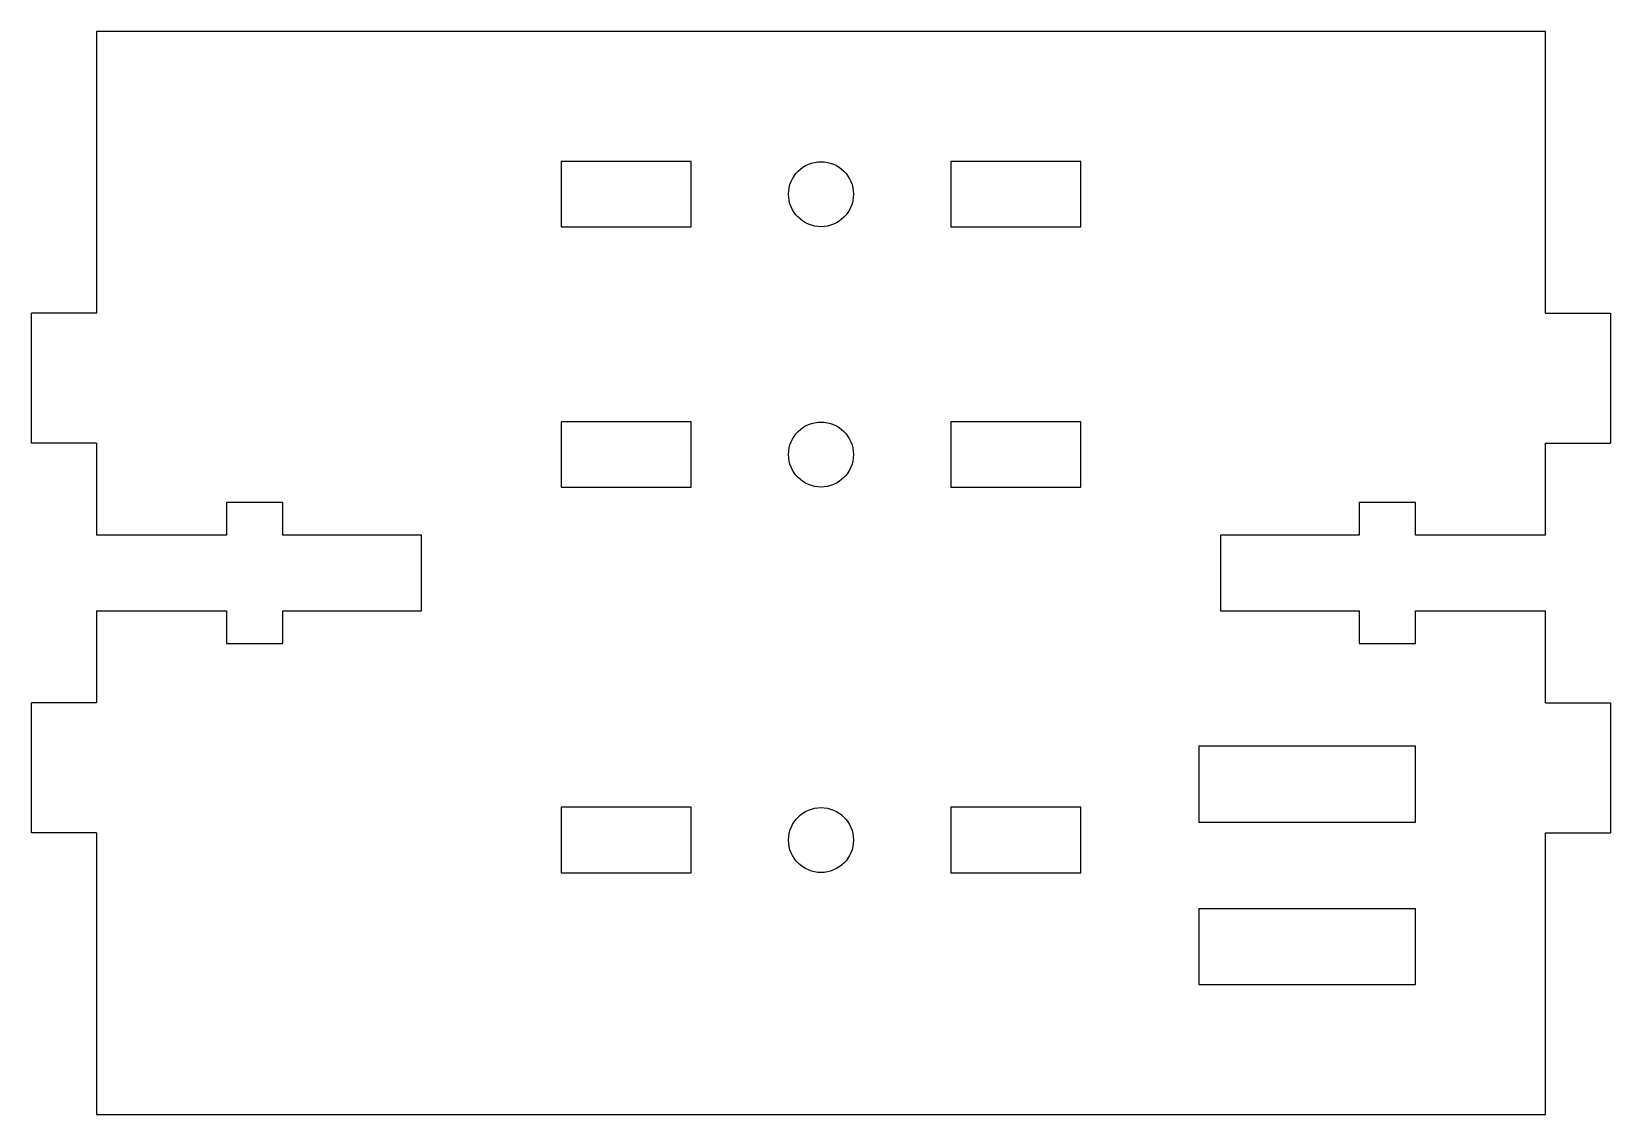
# Model space of a CAD drawing. Header units: millimetres. Extents: x -36.5 to 36.5, y -25 to 25.
import ezdxf

# ---------------------------------------------------------------- set-up
doc = ezdxf.new("R2010")
doc.units = ezdxf.units.MM
doc.layers.add('Shape2DView009', color=7, linetype='CONTINUOUS')

msp = doc.modelspace()

# ---------------------------------------------------------------- linework, layer by layer
at = {"layer": 'Shape2DView009'}
for p, q in [((-33.45, 25), (-33.45, 12)), ((33.45, 25), (-33.45, 25)), ((33.45, 12), (33.45, 25)), ((-12, 19), (-12, 15.98)), ((-6, 19), (-12, 19)), ((-6, 15.98), (-6, 19)), ((6, 19), (6, 15.98)), ((12, 19), (6, 19)), ((12, 15.98), (12, 19)), ((-12, 15.98), (-6, 15.98)), ((6, 15.98), (12, 15.98)), ((-36.45, 6), (-36.45, 12)), ((-33.45, 12), (-36.45, 12)), ((33.45, 12), (36.45, 12)), ((36.45, 12), (36.45, 6)), ((-12, 6.98), (-12, 3.96)), ((-6, 6.98), (-12, 6.98)), ((-6, 3.96), (-6, 6.98)), ((6, 6.98), (6, 3.96)), ((12, 6.98), (6, 6.98)), ((12, 3.96), (12, 6.98)), ((-33.45, 6), (-36.45, 6)), ((-33.45, 6), (-33.45, 1.75)), ((33.45, 6), (36.45, 6)), ((33.45, 1.75), (33.45, 6)), ((-12, 3.96), (-6, 3.96)), ((6, 3.96), (12, 3.96)), ((-24.85, 3.25), (-27.45, 3.25)), ((-27.45, 3.25), (-27.45, 1.75)), ((-24.85, 1.75), (-24.85, 3.25)), ((27.45, 3.25), (24.85, 3.25)), ((24.85, 3.25), (24.85, 1.75)), ((27.45, 1.75), (27.45, 3.25)), ((-27.45, 1.75), (-33.45, 1.75)), ((-18.45, 1.75), (-24.85, 1.75)), ((-18.45, -1.75), (-18.45, 1.75)), ((24.85, 1.75), (18.45, 1.75)), ((18.45, 1.75), (18.45, -1.75)), ((33.45, 1.75), (27.45, 1.75)), ((-33.45, -1.75), (-33.45, -6)), ((-33.45, -1.75), (-27.45, -1.75)), ((-27.45, -1.75), (-27.45, -3.25)), ((-24.85, -3.25), (-24.85, -1.75)), ((-24.85, -1.75), (-18.45, -1.75)), ((18.45, -1.75), (24.85, -1.75)), ((24.85, -1.75), (24.85, -3.25)), ((27.45, -3.25), (27.45, -1.75)), ((27.45, -1.75), (33.45, -1.75)), ((33.45, -6), (33.45, -1.75)), ((-27.45, -3.25), (-24.85, -3.25)), ((24.85, -3.25), (27.45, -3.25)), ((-36.45, -12), (-36.45, -6)), ((-33.45, -6), (-36.45, -6)), ((33.45, -6), (36.45, -6)), ((36.45, -6), (36.45, -12)), ((17.45, -8), (17.45, -11.5)), ((27.45, -8), (17.45, -8)), ((27.45, -11.5), (27.45, -8)), ((-12, -10.82), (-12, -13.84)), ((-6, -10.82), (-12, -10.82)), ((-6, -13.84), (-6, -10.82)), ((6, -10.82), (6, -13.84)), ((12, -10.82), (6, -10.82)), ((12, -13.84), (12, -10.82)), ((17.45, -11.5), (27.45, -11.5)), ((-33.45, -12), (-36.45, -12)), ((-33.45, -12), (-33.45, -25)), ((33.45, -25), (33.45, -12)), ((33.45, -12), (36.45, -12)), ((-12, -13.84), (-6, -13.84)), ((6, -13.84), (12, -13.84)), ((17.45, -15.5), (17.45, -19)), ((27.45, -15.5), (17.45, -15.5)), ((27.45, -19), (27.45, -15.5)), ((17.45, -19), (27.45, -19)), ((-33.45, -25), (33.45, -25))]:
    msp.add_line(p, q, dxfattribs=at)
for centre in [(0, 17.49), (0, 5.47), (0, -12.33)]:
    msp.add_circle(centre, 1.5, dxfattribs=at)

doc.saveas('drawing.dxf')
